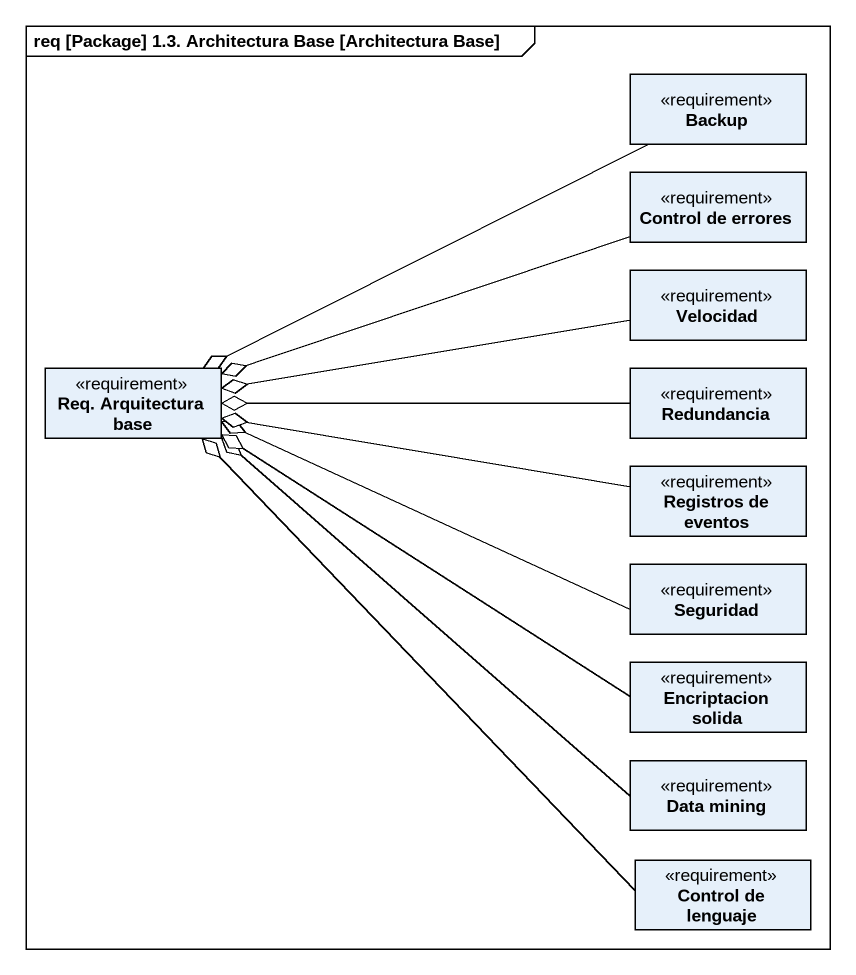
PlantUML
@startuml
mainframe req [Package] 1.3. Architectura Base [Architectura Base]
hide circle
hide empty members
class Backup <<requirement>>
class "Control de errores" as Control_de_errores <<requirement>>
class Velocidad <<requirement>>
class "Req. Arquitectura base" as Req_Arquitectura_base <<requirement>>
class Redundancia <<requirement>>
class "Registros de eventos" as Registros_de_eventos <<requirement>>
class Seguridad <<requirement>>
class "Encriptacion solida" as Encriptacion_solida <<requirement>>
class "Data mining" as Data_mining <<requirement>>
class "Control de lenguaje" as Control_de_lenguaje <<requirement>>
Backup -left-o Req_Arquitectura_base
Control_de_errores -left-o Req_Arquitectura_base
Velocidad -left-o Req_Arquitectura_base
Redundancia -left-o Req_Arquitectura_base
Registros_de_eventos -left-o Req_Arquitectura_base
Seguridad -left-o Req_Arquitectura_base
Encriptacion_solida -left-o Req_Arquitectura_base
Data_mining -up-o Req_Arquitectura_base
Control_de_lenguaje -up-o Req_Arquitectura_base
@enduml
